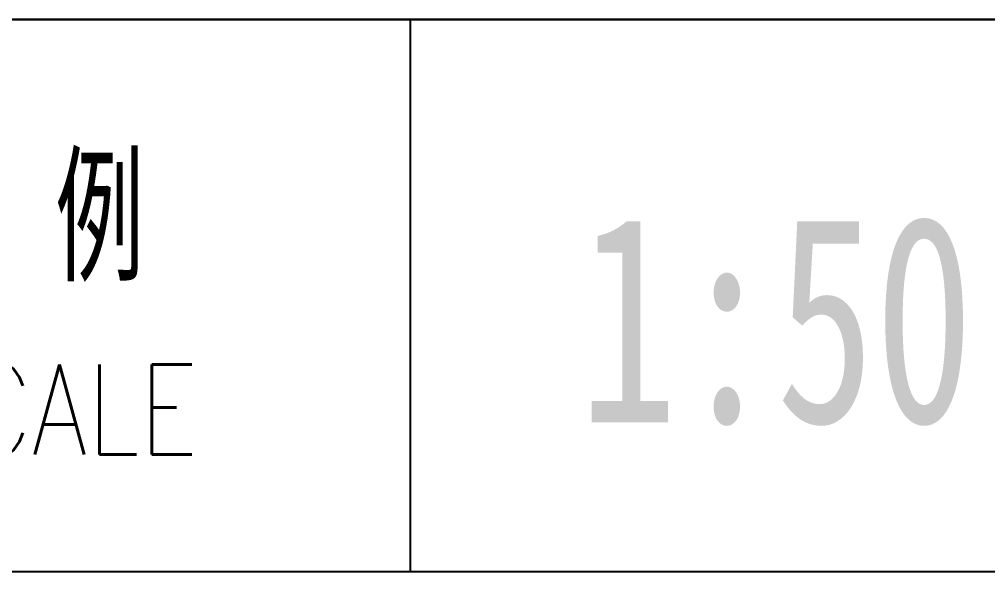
# Model space of a CAD drawing. Header units: inches. Extents: x 0 to 508000, y 0 to 738838.
# Drawn here: x 506570 to 507271, y 272570 to 272970 of the extents above; entities that cross this region are included whole.
import ezdxf

# ---------------------------------------------------------------- set-up
doc = ezdxf.new("R2010")
doc.units = ezdxf.units.IN
doc.header["$LTSCALE"] = 1000
doc.header["$MEASUREMENT"] = 0
doc.layers.add('TK', color=7, linetype='Continuous', true_color=0xffffff)
doc.layers.add('TK-TEXT', color=4, linetype='Continuous', true_color=0x00ffff)
doc.styles.add('CCIAD-图框(可变字)', font='simhei.ttf', dxfattribs={"height": 0.2, "bigfont": 'gbcbig.shx'})
doc.styles.add('基本字体', font='simplex.shx', dxfattribs={"height": 0.2, "bigfont": 'gbcbig.shx'})

# ---------------------------------------------------------------- blocks, each defined once
blk = doc.blocks.new('DAnoyomous22555')
at = {"layer": 'TK', "style": '基本字体'}
blk.add_text('比  例', height=90, dxfattribs=at).set_placement((506407.06, 272779.75))
at = {"layer": 'TK', "style": '基本字体', "width": 0.8}
blk.add_text('SCALE', height=64.998, dxfattribs=at).set_placement((506487.31, 272654.76))

msp = doc.modelspace()

# ---------------------------------------------------------------- linework, layer by layer
at = {"layer": 'TK', "lineweight": -3}
for p, q in [((507409.35, 272969.82), (504855.87, 272969.82)), ((504855.87, 272969.82), (507409.35, 272969.82)), ((504855.87, 272969.82), (507409.35, 272969.82)), ((504865.87, 272969.82), (507419.35, 272969.82)), ((504965.87, 272969.82), (507419.35, 272969.82)), ((506852.45, 272969.82), (506852.45, 272569.82)), ((504865.87, 272569.82), (507419.35, 272569.82)), ((504965.87, 272569.82), (507419.35, 272569.82))]:
    msp.add_line(p, q, dxfattribs=at)

# ---------------------------------------------------------------- block references
at = {"layer": 'TK'}
msp.add_blockref('DAnoyomous22555', (0, 0), dxfattribs=at)

# ---------------------------------------------------------------- texts
at = {"layer": 'TK-TEXT', "style": 'CCIAD-图框(可变字)', "width": 0.7}
msp.add_attdef('1:50', (506974.64, 272677.85), '1:50', height=150, dxfattribs=at)

doc.saveas('drawing.dxf')
